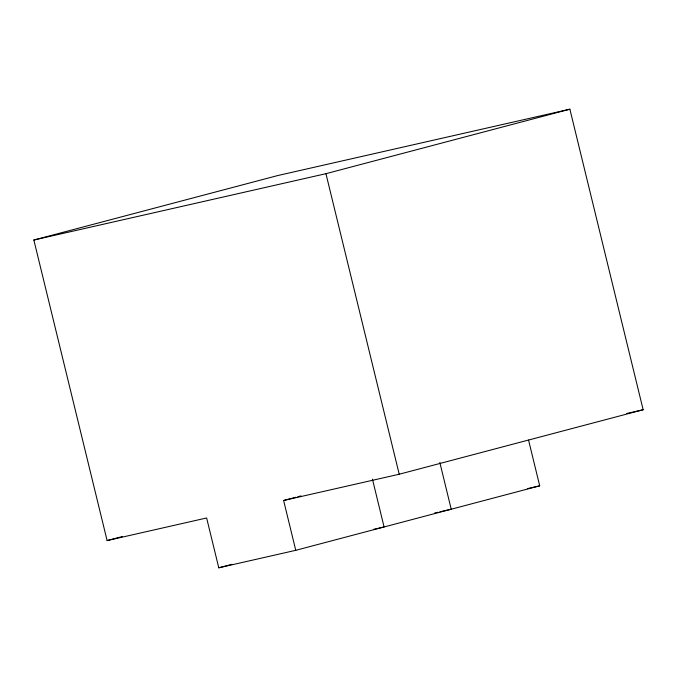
<?xml version="1.0" encoding="UTF-8"?>
<svg xmlns="http://www.w3.org/2000/svg" width="677" height="677" viewBox="0 0 677 677"><rect width="100%" height="100%" fill="white"/><g stroke="black" fill="none" stroke-linecap="round" stroke-linejoin="round"><path stroke-width="1.02" d="M33.85 240.022L277.79 175.538L569.882 109.2L643.15 409.746L399.21 474.23L283.621 500.489L295.764 550.316L218.781 567.8L206.629 517.973L107.118 540.576L33.85 240.022L325.942 173.684L569.882 109.2M107.118 540.576L122.427 536.531M283.621 500.489L295.798 497.265M297.829 496.732L300.876 495.919M218.781 567.8L231.983 564.313M295.764 550.316L539.713 485.832L528.551 440.067M626.784 413.469L643.15 409.746M527.391 488.633L539.713 485.832M434.803 512.954L437.884 512.252M439.932 511.787L451.221 509.222L439.822 462.442M373.831 529.296L384.096 526.968L372.443 479.172M325.942 173.684L399.21 474.23"/></g></svg>
